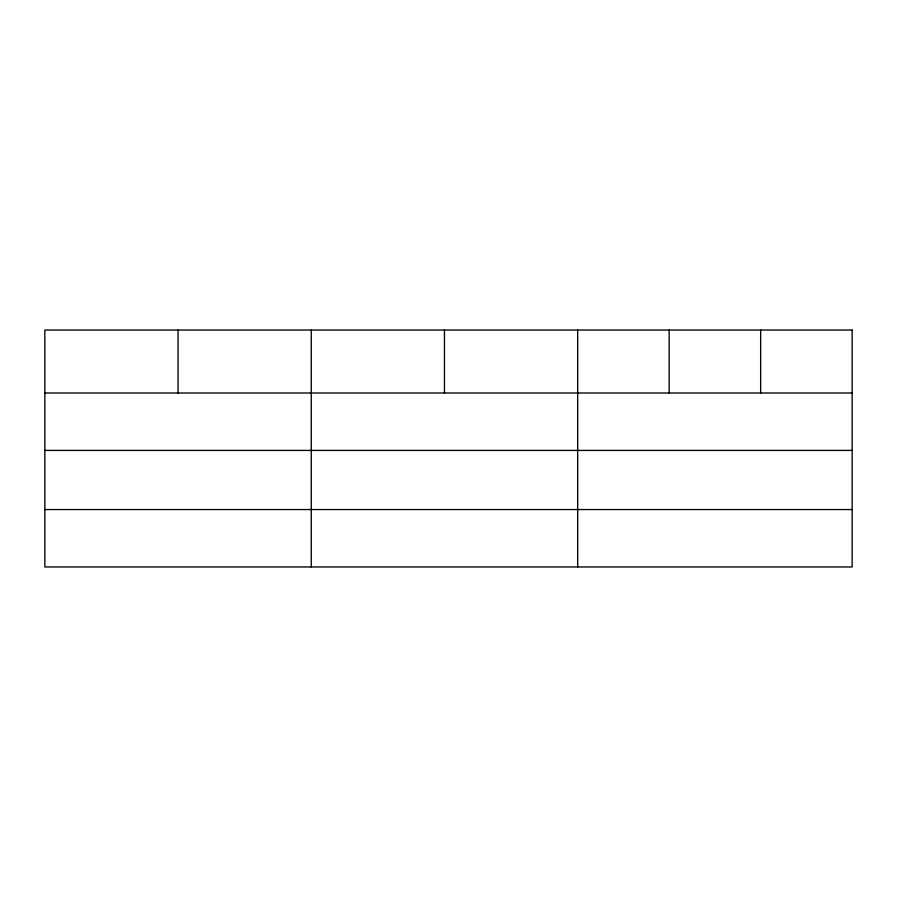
<?xml version="1.0" encoding="UTF-8"?>
<svg xmlns="http://www.w3.org/2000/svg" width="897" height="897" viewBox="0 0 897 897"><rect width="100%" height="100%" fill="white"/><g stroke="black" fill="none" stroke-linecap="round" stroke-linejoin="round"><path stroke-width="1.35" d="M44.85 392.998L852.15 392.998M44.85 450.406L852.15 450.406M44.85 509.552L852.15 509.552M760.656 330.04L760.656 392.998M669.162 330.04L669.162 392.998M577.668 330.04L577.668 566.96M444.464 330.04L444.464 392.998M311.259 330.04L311.259 566.96M178.055 330.04L178.055 392.998M852.15 330.04L44.85 330.04L44.85 566.96L852.15 566.96L852.15 330.04"/></g></svg>
